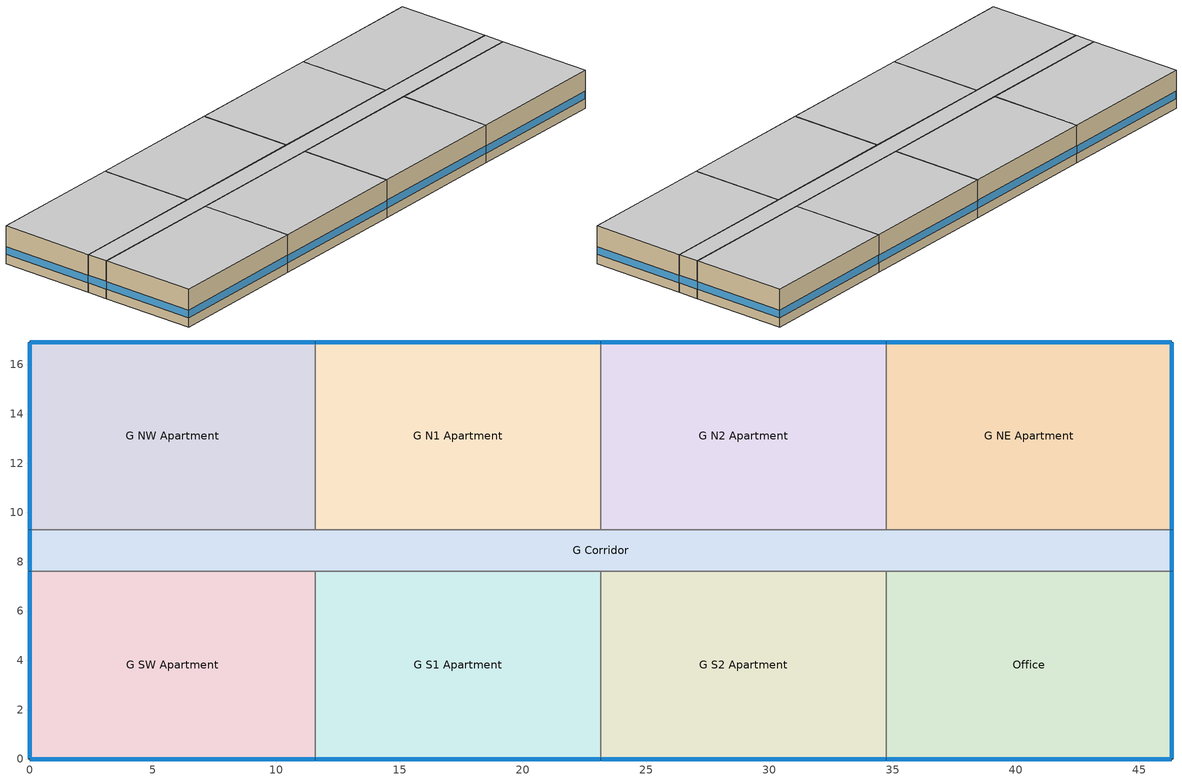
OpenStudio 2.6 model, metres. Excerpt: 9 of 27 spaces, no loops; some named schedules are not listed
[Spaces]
G S1 Apartment
 floor ground: 23.16,7.62 23.16,0 11.58,0 11.58,7.62 z0
 wall outside: 11.58,0 23.16,0 z0:3.05
 wall to G S2 Apartment: 23.16,0 23.16,7.62 z0:3.05
 wall to G Corridor: 23.16,7.62 11.58,7.62 z0:3.05
 wall to G SW Apartment: 11.58,7.62 11.58,0 z0:3.05
 window: 11.61,0 23.14,0 z0.76:1.37
 ceiling adiabatic (BTAP-Int-Wall): 23.16,0 23.16,7.62 11.58,7.62 11.58,0 z3.05
G S2 Apartment
 floor ground: 34.75,7.62 34.75,0 23.16,0 23.16,7.62 z0
 wall outside: 23.16,0 34.75,0 z0:3.05
 wall to Office: 34.75,0 34.75,7.62 z0:3.05
 wall to G Corridor: 34.75,7.62 23.16,7.62 z0:3.05
 window: 23.19,0 34.72,0 z0.76:1.37
 ceiling adiabatic (BTAP-Int-Wall): 34.75,0 34.75,7.62 23.16,7.62 23.16,0 z3.05
G NE Apartment
 floor ground: 46.33,16.92 46.33,9.3 34.75,9.3 34.75,16.92 z0
 wall outside: 46.33,9.3 46.33,16.92 34.75,16.92 z0:3.05
 wall to G Corridor: 34.75,9.3 46.33,9.3 z0:3.05
 wall to G N2 Apartment: 34.75,16.92 34.75,9.3 z0:3.05
 window: 46.33,9.32 46.33,16.89 z0.76:1.38; 46.3,16.92 34.77,16.92 z0.76:1.37
 ceiling adiabatic (BTAP-Int-Wall): 46.33,9.3 46.33,16.92 34.75,16.92 34.75,9.3 z3.05
G NW Apartment
 floor ground: 11.58,16.92 11.58,9.3 0,9.3 0,16.92 z0
 wall outside: 11.58,16.92 0,16.92 0,9.3 z0:3.05
 wall to G N1 Apartment: 11.58,9.3 11.58,16.92 z0:3.05
 wall to G Corridor: 0,9.3 11.58,9.3 z0:3.05
 window: 11.56,16.92 0.03,16.92 z0.76:1.37; 0,16.89 0,9.32 z0.76:1.38
 ceiling adiabatic (BTAP-Int-Wall): 11.58,9.3 11.58,16.92 0,16.92 0,9.3 z3.05
G N1 Apartment
 floor ground: 23.16,16.92 23.16,9.3 11.58,9.3 11.58,16.92 z0
 wall outside: 23.16,16.92 11.58,16.92 z0:3.05
 wall to G N2 Apartment: 23.16,9.3 23.16,16.92 z0:3.05
 wall to G Corridor: 11.58,9.3 23.16,9.3 z0:3.05
 window: 23.14,16.92 11.61,16.92 z0.76:1.37
 ceiling adiabatic (BTAP-Int-Wall): 23.16,9.3 23.16,16.92 11.58,16.92 11.58,9.3 z3.05
Office
 floor ground: 46.33,7.62 46.33,0 34.75,0 34.75,7.62 z0
 wall outside: 34.75,0 46.33,0 46.33,7.62 z0:3.05
 wall to G Corridor: 46.33,7.62 34.75,7.62 z0:3.05
 window: 46.33,0.03 46.33,7.59 z0.76:1.38; 34.77,0 46.3,0 z0.76:1.37
 ceiling adiabatic (BTAP-Int-Wall): 46.33,0 46.33,7.62 34.75,7.62 34.75,0 z3.05
G Corridor
 floor ground: 46.33,9.3 46.33,7.62 0,7.62 0,9.3 z0
 wall outside: 46.33,7.62 46.33,9.3 / 0,9.3 0,7.62 z0:3.05
 wall to G N2 Apartment: 34.75,9.3 23.16,9.3 z0:3.05
 wall to G SW Apartment: 0,7.62 11.58,7.62 z0:3.05
 window: 46.33,7.65 46.33,9.27 / 0,9.27 0,7.65 z0.76:1.39
 ceiling adiabatic (BTAP-Int-Wall): 46.33,7.62 46.33,9.3 0,9.3 0,7.62 z3.05
G SW Apartment
 floor ground: 11.58,7.62 11.58,0 0,0 0,7.62 z0
 wall outside: 0,7.62 0,0 11.58,0 z0:3.05
 window: 0.03,0 11.56,0 z0.76:1.37; 0,7.59 0,0.03 z0.76:1.38
 ceiling adiabatic (BTAP-Int-Wall): 11.58,0 11.58,7.62 0,7.62 0,0 z3.05
G N2 Apartment
 floor ground: 34.75,16.92 34.75,9.3 23.16,9.3 23.16,16.92 z0
 wall outside: 34.75,16.92 23.16,16.92 z0:3.05
 window: 34.72,16.92 23.19,16.92 z0.76:1.37
 ceiling adiabatic (BTAP-Int-Wall): 34.75,9.3 34.75,16.92 23.16,16.92 23.16,9.3 z3.05
[Site]
Kuujjuaq AP_QC_CAN: Latitude {deg}=58.1; Longitude {deg}=-68.417; Time Zone {hr}=-5; Elevation {m}=39.9; Terrain=City
[Building]
MidriseApartment-CAN_QC_Kuujjuaq.AP.719060_CWEC2016.epw created: 2018-10-11 19:45:55 +0000: North Axis {deg}=0; Default Construction Set=BTAP-Mass at hdd = 8550.0; Standards Number of Stories=4; Standards Number of Above Ground Stories=4; Standards Building Type=MidriseApartment
[Site:WaterMainsTemperature]
Calculation Method=Correlation; Annual Average Outdoor Air Temperature {C}=-3.825; Maximum Difference In Monthly Average Outdoor Air Temperatures {deltaC}=36
[Site:GroundTemperature:BuildingSurface]
19.527, 19.502, 19.536, 19.598, 20.002, 21.64, 22.225, 22.375, 21.449, 20.121, 19.802, 19.633
[ClimateZones]
Climate Zone Institution Name 2=CEC; Climate Zone Document Name 2=California Climate Zone Descriptions; Climate Zone Document Year 2=1995
[SizingPeriod:DesignDay] Barometric Pressure {Pa}=100847; Sky Clearness=0; Rain Indicator=0; Snow Indicator=0; Day of Month=21; Daylight Saving Time Indicator=0; Humidity Indicating Type=Wetbulb; Dry-Bulb Temperature Range Modifier Type=DefaultMultipliers
Name | Maximum Dry-Bulb Temperature {C} | Daily Dry-Bulb Temperature Range {deltaC} | Humidity Indicating Conditions at Maximum Dry-Bulb | Wind Speed {m/s} | Wind Direction {deg} | Month | Day Type | Solar Model Indicator | ASHRAE Taub | ASHRAE Taud
Kuujjuaq AP Ann Clg .4% Condns DB=>MWB | 24.1 | 10.3 | 16.2 | 4 | 210 | 7 | SummerDesignDay | ASHRAETau | 0.364 | 2.418
Kuujjuaq AP Ann Htg 99.6% Condns DB | -36.2 | 0 | -36.2 | 2.2 | 220 | 1 | WinterDesignDay | ASHRAEClearSky
[Material:NoMass] Roughness=Smooth; Thermal Absorptance=0.9; Solar Absorptance=0.7
Name | Thermal Resistance {m2-K/W} | Visible Absorptance
Typical Carpet Pad | 0.21648 | 0.8
Typical Insulation 1 | 6.78179 | 0.7
Typical Insulation 2 | 5.19354 | 0.7
Typical Insulation 3 | 7.04224 | 0.7
Typical Carpet Pad 2 | 2.57255 | 0.8
Typical Carpet Pad 3 | 4.69593 | 0.8
Typical Insulation 4 | 0.624982 | 0.7
Typical Insulation 5 | 0.625 | 0.7
[Material]
Name | Roughness | Thickness {m} | Conductivity {W/m-K} | Density {kg/m3} | Specific Heat {J/kg-K} | Thermal Absorptance | Solar Absorptance | Visible Absorptance
100mm Normalweight concrete floor | MediumSmooth | 0.1016 | 2.31 | 2322 | 832
G01 13mm gypsum board | Smooth | 0.0127 | 0.16 | 800 | 1090 | 0.9 | 0.7 | 0.5
G05 25mm wood | MediumSmooth | 0.0254 | 0.15 | 608 | 1630 | 0.9 | 0.5 | 0.5
4 in. Normalweight Concrete Floor | MediumRough | 0.1016 | 2.31 | 2322 | 832 | 0.9 | 0.7 | 0.7
1IN Stucco | Smooth | 0.0253 | 0.6918 | 1858 | 837 | 0.9 | 0.7 | 0.92
8IN CONCRETE HW RefBldg | Rough | 0.2032 | 1.311 | 2240 | 836.8 | 0.9 | 0.7 | 0.7
1/2IN Gypsum | Smooth | 0.0127 | 0.16 | 784.9 | 830 | 0.9 | 0.4 | 0.4
Metal Roof Surface; F08 Metal surface | Smooth | 0.0008 | 45.28 | 7824 | 500 | 0.9 | 0.7 | 0.7
6 in. Normalweight Concrete Floor | MediumRough | 0.1524 | 2.31 | 2322 | 832 | 0.9 | 0.7 | 0.7
[Construction]
BTAP-Int-Floor: 100mm Normalweight concrete floor, Typical Carpet Pad
BTAP-Int-Wall: G01 13mm gypsum board, G01 13mm gypsum board
BTAP-Int-Ceiling: Typical Carpet Pad, 100mm Normalweight concrete floor
BTAP-Ext-DaylightDiffuser: SimpleGlazing
BTAP-Int-Door: G05 25mm wood
BTAP-Ext-Floor-Mass:U-0.142: Typical Insulation 1, 4 in. Normalweight Concrete Floor, Typical Carpet Pad
BTAP-Ext-Wall-Mass:U-0.183: 1IN Stucco, 8IN CONCRETE HW RefBldg, Typical Insulation 2, 1/2IN Gypsum
BTAP-Ext-Roof-Metal:U-0.142: Metal Roof Surface, Typical Insulation 3
BTAP-Grnd-Floor-Mass:U-0.379: 6 in. Normalweight Concrete Floor, Typical Carpet Pad 2
BTAP-Grnd-Roof-Mass:U-0.21: 6 in. Normalweight Concrete Floor, Typical Carpet Pad 3
BTAP-Ext-Door:U-1.6: F08 Metal surface, Typical Insulation 4
BTAP-Ext-OverHeadDoor:U-1.6: Typical Insulation 5
BTAP-Ext-DaylightDiffuser:U=0.160 SHGC=0.600: SimpleGlazing:U=0.160 SHGC=0.600
[DefaultConstructionSet]
BTAP-Mass at hdd = 8550.0: Default Exterior Surface Constructions=BTAP-Mass at hdd = 8550.0; Default Interior Surface Constructions=Default Surface Constructions 2; Default Ground Contact Surface Constructions=BTAP-Mass at hdd = 8550.0 1; Default Exterior SubSurface Constructions=BTAP-Mass at hdd = 8550.0; Default Interior SubSurface Constructions=Default Sub Surface Constructions 2; Interior Partition Construction=BTAP-Int-Door
[DefaultSurfaceConstructions]
Name | Floor Construction | Wall Construction | Roof Ceiling Construction
Default Surface Constructions 2 | BTAP-Int-Floor | BTAP-Int-Wall | BTAP-Int-Ceiling
BTAP-Mass at hdd = 8550.0 | BTAP-Ext-Floor-Mass:U-0.142 | BTAP-Ext-Wall-Mass:U-0.183 | BTAP-Ext-Roof-Metal:U-0.142
BTAP-Mass at hdd = 8550.0 1 | BTAP-Grnd-Floor-Mass:U-0.379 | BTAP-Grnd-Roof-Mass:U-0.21 | BTAP-Grnd-Roof-Mass:U-0.21
[DefaultSubSurfaceConstructions]
Name | Fixed Window Construction | Operable Window Construction | Door Construction | Glass Door Construction | Overhead Door Construction | Skylight Construction | Tubular Daylight Dome Construction | Tubular Daylight Diffuser Construction
Default Sub Surface Constructions 2 | BTAP-Ext-DaylightDiffuser | BTAP-Ext-DaylightDiffuser | BTAP-Int-Door
BTAP-Mass at hdd = 8550.0 | BTAP-Ext-DaylightDiffuser:U=0.160 SHGC=0.600 | BTAP-Ext-DaylightDiffuser:U=0.160 SHGC=0.600 | BTAP-Ext-Door:U-1.6 | BTAP-Ext-DaylightDiffuser:U=0.160 SHGC=0.600 | BTAP-Ext-OverHeadDoor:U-1.6 | BTAP-Ext-DaylightDiffuser:U=0.160 SHGC=0.600 | BTAP-Ext-DaylightDiffuser:U=0.160 SHGC=0.600 | BTAP-Ext-DaylightDiffuser:U=0.160 SHGC=0.600
[WindowMaterial:SimpleGlazingSystem] Solar Heat Gain Coefficient=0.6; Visible Transmittance=0.21
Name | U-Factor {W/m2-K}
SimpleGlazing | 2.2
SimpleGlazing:U=0.160 SHGC=0.600 | 1.6
[Space] Building Story=Building Story 1
Name | Space Type | Thermal Zone
G Corridor | Space Function Corridor/Transition area - hospital-sch-G | Sp-G Corridor Sys-1 Flr-1 Sch-G HPlcmt-east ZN
G S1 Apartment | Space Function Dwelling units general | Sp-G S1 Apartment Sys-1 Flr-1 Sch-G HPlcmt-south ZN
G S2 Apartment | Space Function Dwelling units general | Sp-G S2 Apartment Sys-1 Flr-1 Sch-G HPlcmt-south ZN
G NW Apartment | Space Function Dwelling units general | Sp-G NW Apartment Sys-1 Flr-1 Sch-G HPlcmt-north ZN
Office | Space Function Conference/Meeting/Multi-purpose room | Sp-Office Sys-3 Flr-1 Sch-C HPlcmt-south ZN
G NE Apartment | Space Function Dwelling units general | Sp-G NE Apartment Sys-1 Flr-1 Sch-G HPlcmt-north ZN
G SW Apartment | Space Function Dwelling units general | Sp-G SW Apartment Sys-1 Flr-1 Sch-G HPlcmt-south ZN
G N1 Apartment | Space Function Dwelling units general | Sp-G N1 Apartment Sys-1 Flr-1 Sch-G HPlcmt-north ZN
G N2 Apartment | Space Function Dwelling units general | Sp-G N2 Apartment Sys-1 Flr-1 Sch-G HPlcmt-north ZN
[BuildingStory]
Building Story 1: Nominal Z Coordinate {m}=0
[SpaceType] Standards Building Type=Space Function
Name | Default Schedule Set | Design Specification Outdoor Air Object | Standards Space Type
Space Function Corridor/Transition area - hospital-sch-G | Space Function Corridor/Transition area - hospital-sch-G Schedule Set | Space Function Corridor/Transition area - hospital-sch-G Ventilation | Corridor/Transition area - hospital-sch-G
Space Function Dwelling units general | Space Function Dwelling units general Schedule Set | Space Function Dwelling units general Ventilation | Dwelling units general
Space Function Conference/Meeting/Multi-purpose room | Space Function Conference/Meeting/Multi-purpose room Schedule Set | Space Function Conference/Meeting/Multi-purpose room Ventilation | Conference/Meeting/Multi-purpose room
[People:Definition] Number of People Calculation Method=People/Area; Fraction Radiant=0.3
Name | People per Space Floor Area {person/m2}
Space Function Conference/Meeting/Multi-purpose room People Definition | 0.200073
Space Function Corridor/Transition area - hospital-sch-G People Definition | 0.0100036
Space Function Dwelling units general People Definition | 0.0400145
[People] Work Efficiency Schedule=Work Efficiency Schedule; Clothing Insulation Schedule=Clothing Schedule; Air Velocity Schedule=Air Velocity Schedule; Multiplier=1
Name | People Definition | Space or SpaceType
Space Function Conference/Meeting/Multi-purpose room People | Space Function Conference/Meeting/Multi-purpose room People Definition | Space Function Conference/Meeting/Multi-purpose room
Space Function Corridor/Transition area - hospital-sch-G People | Space Function Corridor/Transition area - hospital-sch-G People Definition | Space Function Corridor/Transition area - hospital-sch-G
Space Function Dwelling units general People | Space Function Dwelling units general People Definition | Space Function Dwelling units general
[Lights:Definition] Design Level Calculation Method=Watts/Area; Fraction Radiant=0.5; Fraction Visible=0.2
Name | Watts per Space Floor Area {W/m2}
Space Function Conference/Meeting/Multi-purpose room Lights Definition | 13.3048
Space Function Corridor/Transition area - hospital-sch-G Lights Definition | 10.7039
Space Function Dwelling units general Lights Definition | 5.00182
[Lights] Fraction Replaceable=1
Name | Lights Definition | Space or SpaceType
Space Function Conference/Meeting/Multi-purpose room Lights | Space Function Conference/Meeting/Multi-purpose room Lights Definition | Space Function Conference/Meeting/Multi-purpose room
Space Function Corridor/Transition area - hospital-sch-G Lights | Space Function Corridor/Transition area - hospital-sch-G Lights Definition | Space Function Corridor/Transition area - hospital-sch-G
Space Function Dwelling units general Lights | Space Function Dwelling units general Lights Definition | Space Function Dwelling units general
[ElectricEquipment:Definition] Design Level Calculation Method=Watts/Area; Fraction Radiant=0.5
Name | Watts per Space Floor Area {W/m2}
Space Function Conference/Meeting/Multi-purpose room Elec Equip Definition | 1.00036
Space Function Dwelling units general Elec Equip Definition | 5.00182
[ElectricEquipment]
Name | Electric Equipment Definition | Space or SpaceType
Space Function Conference/Meeting/Multi-purpose room Elec Equip | Space Function Conference/Meeting/Multi-purpose room Elec Equip Definition | Space Function Conference/Meeting/Multi-purpose room
Space Function Dwelling units general Elec Equip | Space Function Dwelling units general Elec Equip Definition | Space Function Dwelling units general
[DesignSpecification:OutdoorAir] Outdoor Air Method=Sum; Outdoor Air Flow per Person {m3/s-person}=0; Outdoor Air Flow Rate {m3/s}=0; Outdoor Air Flow Air Changes per Hour {1/hr}=0
Name | Outdoor Air Flow per Floor Area {m3/s-m2}
Space Function Conference/Meeting/Multi-purpose room Ventilation | 0.0015748
Space Function Corridor/Transition area - hospital-sch-G Ventilation | 0.0003048
Space Function Dwelling units general Ventilation | 0.00039624
[DefaultScheduleSet] People Activity Level Schedule=NECB-Activity; Infiltration Schedule=Always On
Name | Number of People Schedule | Lighting Schedule | Electric Equipment Schedule
Space Function Conference/Meeting/Multi-purpose room Schedule Set | NECB-C-Occupancy | NECB-C-Occupancy-NECB-C-Lighting-0.5-0.0-0.67-Light Ruleset | NECB-C-Electric-Equipment
Space Function Corridor/Transition area - hospital-sch-G Schedule Set | NECB-G-Occupancy | NECB-G-Occupancy-NECB-G-Lighting-0.0-0.0-0.67-Light Ruleset | NECB-G-Electric-Equipment
Space Function Dwelling units general Schedule Set | NECB-G-Occupancy | NECB-G-Lighting | NECB-G-Electric-Equipment
[ThermostatSetpoint:DualSetpoint]
Name | Heating Setpoint Temperature Schedule | Cooling Setpoint Temperature Schedule
Space Function Dwelling units general Thermostat 24; Space Function Dwelling units general Thermostat 25; Space Function Dwelling units general Thermostat 26; Space Function Dwelling units general Thermostat 27; Space Function Corridor/Transition area - hospital-sch-G Thermostat 4; Space Function Dwelling units general Thermostat 28; Space Function Dwelling units general Thermostat 29; Space Function Dwelling units general Thermostat 30 | NECB-G-Thermostat Setpoint-Heating | NECB-G-Thermostat Setpoint-Cooling
Space Function Conference/Meeting/Multi-purpose room Thermostat 2 | NECB-C-Thermostat Setpoint-Heating | NECB-C-Thermostat Setpoint-Cooling
[SpaceInfiltration:DesignFlowRate] Schedule=Always On Discrete; Design Flow Rate Calculation Method=Flow/ExteriorArea; Flow per Exterior Surface Area {m3/s-m2}=0.00025; Constant Term Coefficient=0; Temperature Term Coefficient=0; Velocity Term Coefficient=0.224; Velocity Squared Term Coefficient=0
Name | Space or SpaceType
G Corridor Infiltration | G Corridor
G N1 Apartment Infiltration | G N1 Apartment
G N2 Apartment Infiltration | G N2 Apartment
G NE Apartment Infiltration | G NE Apartment
G NW Apartment Infiltration | G NW Apartment
G S1 Apartment Infiltration | G S1 Apartment
G S2 Apartment Infiltration | G S2 Apartment
G SW Apartment Infiltration | G SW Apartment
Office Infiltration | Office
[ThermalZone] Use Ideal Air Loads=No
Name | Thermostat
Sp-G N1 Apartment Sys-1 Flr-1 Sch-G HPlcmt-north ZN | Space Function Dwelling units general Thermostat 24
Sp-G N2 Apartment Sys-1 Flr-1 Sch-G HPlcmt-north ZN | Space Function Dwelling units general Thermostat 25
Sp-G NE Apartment Sys-1 Flr-1 Sch-G HPlcmt-north ZN | Space Function Dwelling units general Thermostat 26
Sp-G NW Apartment Sys-1 Flr-1 Sch-G HPlcmt-north ZN | Space Function Dwelling units general Thermostat 27
Sp-G Corridor Sys-1 Flr-1 Sch-G HPlcmt-east ZN | Space Function Corridor/Transition area - hospital-sch-G Thermostat 4
Sp-G S1 Apartment Sys-1 Flr-1 Sch-G HPlcmt-south ZN | Space Function Dwelling units general Thermostat 28
Sp-G S2 Apartment Sys-1 Flr-1 Sch-G HPlcmt-south ZN | Space Function Dwelling units general Thermostat 29
Sp-G SW Apartment Sys-1 Flr-1 Sch-G HPlcmt-south ZN | Space Function Dwelling units general Thermostat 30
Sp-Office Sys-3 Flr-1 Sch-C HPlcmt-south ZN | Space Function Conference/Meeting/Multi-purpose room Thermostat 2
[AvailabilityManager:NightCycle]
Availability Manager Night Cycle 1: Control Type=CycleOnAny; Thermostat Tolerance {deltaC}=1; Cycling Run Time {s}=3600
[Schedule:Ruleset]
Clothing Schedule: Default Day Schedule=Clothing Schedule Default Winter Clothes
Air Velocity Schedule: Default Day Schedule=Air Velocity Schedule Default
Work Efficiency Schedule: Default Day Schedule=Work Efficiency Schedule Default
NECB-C-Occupancy: Default Day Schedule=NECB-C-Occupancy Default
NECB-Activity: Default Day Schedule=NECB-Activity Default; Summer Design Day Schedule=NECB-Activity Summer Design Day; Winter Design Day Schedule=NECB-Activity Winter Design Day
NECB-C-Occupancy-NECB-C-Lighting-0.5-0.0-0.67-Light Ruleset: Default Day Schedule=NECB-C-Occupancy-NECB-C-Lighting-0.5-0.0-0.67-Light Default
NECB-C-Electric-Equipment: Default Day Schedule=NECB-C-Electric-Equipment Default
Always On: Default Day Schedule=Always On Default
NECB-C-Thermostat Setpoint-Heating: Default Day Schedule=NECB-C-Thermostat Setpoint-Heating Default
NECB-C-Thermostat Setpoint-Cooling: Default Day Schedule=NECB-C-Thermostat Setpoint-Cooling Default
NECB-G-Occupancy: Default Day Schedule=NECB-G-Occupancy Default
NECB-G-Occupancy-NECB-G-Lighting-0.0-0.0-0.67-Light Ruleset: Default Day Schedule=NECB-G-Occupancy-NECB-G-Lighting-0.0-0.0-0.67-Light Default
NECB-G-Electric-Equipment: Default Day Schedule=NECB-G-Electric-Equipment Default
NECB-G-Thermostat Setpoint-Heating: Default Day Schedule=NECB-G-Thermostat Setpoint-Heating Default
NECB-G-Thermostat Setpoint-Cooling: Default Day Schedule=NECB-G-Thermostat Setpoint-Cooling Default
NECB-G-Lighting: Default Day Schedule=NECB-G-Lighting Default
[Schedule:Day]
Clothing Schedule Default Winter Clothes; Always On Default: 24, 0, 1
Work Efficiency Schedule Default: 24, 0, 0
NECB-Activity Default; NECB-Activity Winter Design Day; NECB-Activity Summer Design Day: 24, 0, 130
NECB-C-Thermostat Setpoint-Heating Default: 7, 0, 18, 8, 0, 20, 21, 0, 22, 24, 0, 18
NECB-C-Thermostat Setpoint-Cooling Default: 7, 0, 35, 21, 0, 24, 24, 0, 35
NECB-G-Occupancy Default: 7, 0, 0.9, 8, 0, 0.7, 9, 0, 0.4, 17, 0, 0.3, 18, 0, 0.5, 24, 0, 0.9
NECB-G-Occupancy-NECB-G-Lighting-0.0-0.0-0.67-Light Default: 1, 0, 0.3, 6, 0, 0, 7, 0, 0.2, 9, 0, 0.5, 19, 0, 0, 22, 0, 0.9, 23, 0, 0.8, 24, 0, 0.6
NECB-G-Electric-Equipment Default: 1, 0, 0.3, 7, 0, 0.2, 9, 0, 0.8, 16, 0, 0.4, 17, 0, 0.5, 18, 0, 0.2, 20, 0, 0.9, 21, 0, 0.7, 24, 0, 0.5
NECB-G-Thermostat Setpoint-Heating Default: 1, 0, 22, 7, 0, 18, 8, 0, 20, 24, 0, 22
NECB-G-Thermostat Setpoint-Cooling Default: 24, 0, 24
[Schedule:Rule] Date Specification Type=DateRange; Start Month=1; Start Day=1; End Month=12; End Day=31
Name | Schedule Ruleset | Rule Order | Day Schedule | Apply Monday | Apply Tuesday | Apply Wednesday | Apply Thursday | Apply Friday | Apply Saturday | Apply Sunday
Schedule Rule 11 | NECB-C-Thermostat Setpoint-Heating | 2 | NECB-C-Thermostat Setpoint-Heating Default|Wkdy Day | Yes | Yes | Yes | Yes | Yes
Schedule Rule 12 | NECB-C-Thermostat Setpoint-Heating | 1 | NECB-C-Thermostat Setpoint-Heating Sat Day |  |  |  |  |  | Yes
Schedule Rule 13 | NECB-C-Thermostat Setpoint-Heating | 0 | NECB-C-Thermostat Setpoint-Heating Sun|Hol Day |  |  |  |  |  |  | Yes
Schedule Rule 14 | NECB-C-Thermostat Setpoint-Cooling | 2 | NECB-C-Thermostat Setpoint-Cooling Default|Wkdy Day | Yes | Yes | Yes | Yes | Yes
Schedule Rule 15 | NECB-C-Thermostat Setpoint-Cooling | 1 | NECB-C-Thermostat Setpoint-Cooling Sat Day |  |  |  |  |  | Yes
Schedule Rule 16 | NECB-C-Thermostat Setpoint-Cooling | 0 | NECB-C-Thermostat Setpoint-Cooling Sun|Hol Day |  |  |  |  |  |  | Yes
Schedule Rule 17 | NECB-G-Occupancy | 2 | NECB-G-Occupancy Default|Wkdy Day | Yes | Yes | Yes | Yes | Yes
Schedule Rule 18 | NECB-G-Occupancy | 1 | NECB-G-Occupancy Sat Day |  |  |  |  |  | Yes
Schedule Rule 19 | NECB-G-Occupancy | 0 | NECB-G-Occupancy Sun|Hol Day |  |  |  |  |  |  | Yes
Schedule Rule 20 | NECB-G-Occupancy-NECB-G-Lighting-0.0-0.0-0.67-Light Ruleset | 2 | NECB-G-Occupancy-NECB-G-Lighting-0.0-0.0-0.67-Default|Wkdy-Light Day | Yes | Yes | Yes | Yes | Yes
Schedule Rule 21 | NECB-G-Occupancy-NECB-G-Lighting-0.0-0.0-0.67-Light Ruleset | 1 | NECB-G-Occupancy-NECB-G-Lighting-0.0-0.0-0.67-Sat-Light Day |  |  |  |  |  | Yes
Schedule Rule 22 | NECB-G-Occupancy-NECB-G-Lighting-0.0-0.0-0.67-Light Ruleset | 0 | NECB-G-Occupancy-NECB-G-Lighting-0.0-0.0-0.67-Sun|Hol-Light Day |  |  |  |  |  |  | Yes
Schedule Rule 23 | NECB-G-Electric-Equipment | 2 | NECB-G-Electric-Equipment Default|Wkdy Day | Yes | Yes | Yes | Yes | Yes
Schedule Rule 24 | NECB-G-Electric-Equipment | 1 | NECB-G-Electric-Equipment Sat Day |  |  |  |  |  | Yes
Schedule Rule 25 | NECB-G-Electric-Equipment | 0 | NECB-G-Electric-Equipment Sun|Hol Day |  |  |  |  |  |  | Yes
Schedule Rule 26 | NECB-G-Thermostat Setpoint-Heating | 2 | NECB-G-Thermostat Setpoint-Heating Default|Wkdy Day | Yes | Yes | Yes | Yes | Yes
Schedule Rule 27 | NECB-G-Thermostat Setpoint-Heating | 1 | NECB-G-Thermostat Setpoint-Heating Sat Day |  |  |  |  |  | Yes
Schedule Rule 28 | NECB-G-Thermostat Setpoint-Heating | 0 | NECB-G-Thermostat Setpoint-Heating Sun|Hol Day |  |  |  |  |  |  | Yes
Schedule Rule 29 | NECB-G-Thermostat Setpoint-Cooling | 2 | NECB-G-Thermostat Setpoint-Cooling Default|Wkdy Day | Yes | Yes | Yes | Yes | Yes
Schedule Rule 30 | NECB-G-Thermostat Setpoint-Cooling | 1 | NECB-G-Thermostat Setpoint-Cooling Sat Day |  |  |  |  |  | Yes
Schedule Rule 31 | NECB-G-Thermostat Setpoint-Cooling | 0 | NECB-G-Thermostat Setpoint-Cooling Sun|Hol Day |  |  |  |  |  |  | Yes
[Schedule:Constant]
Always On Discrete: Value=1
